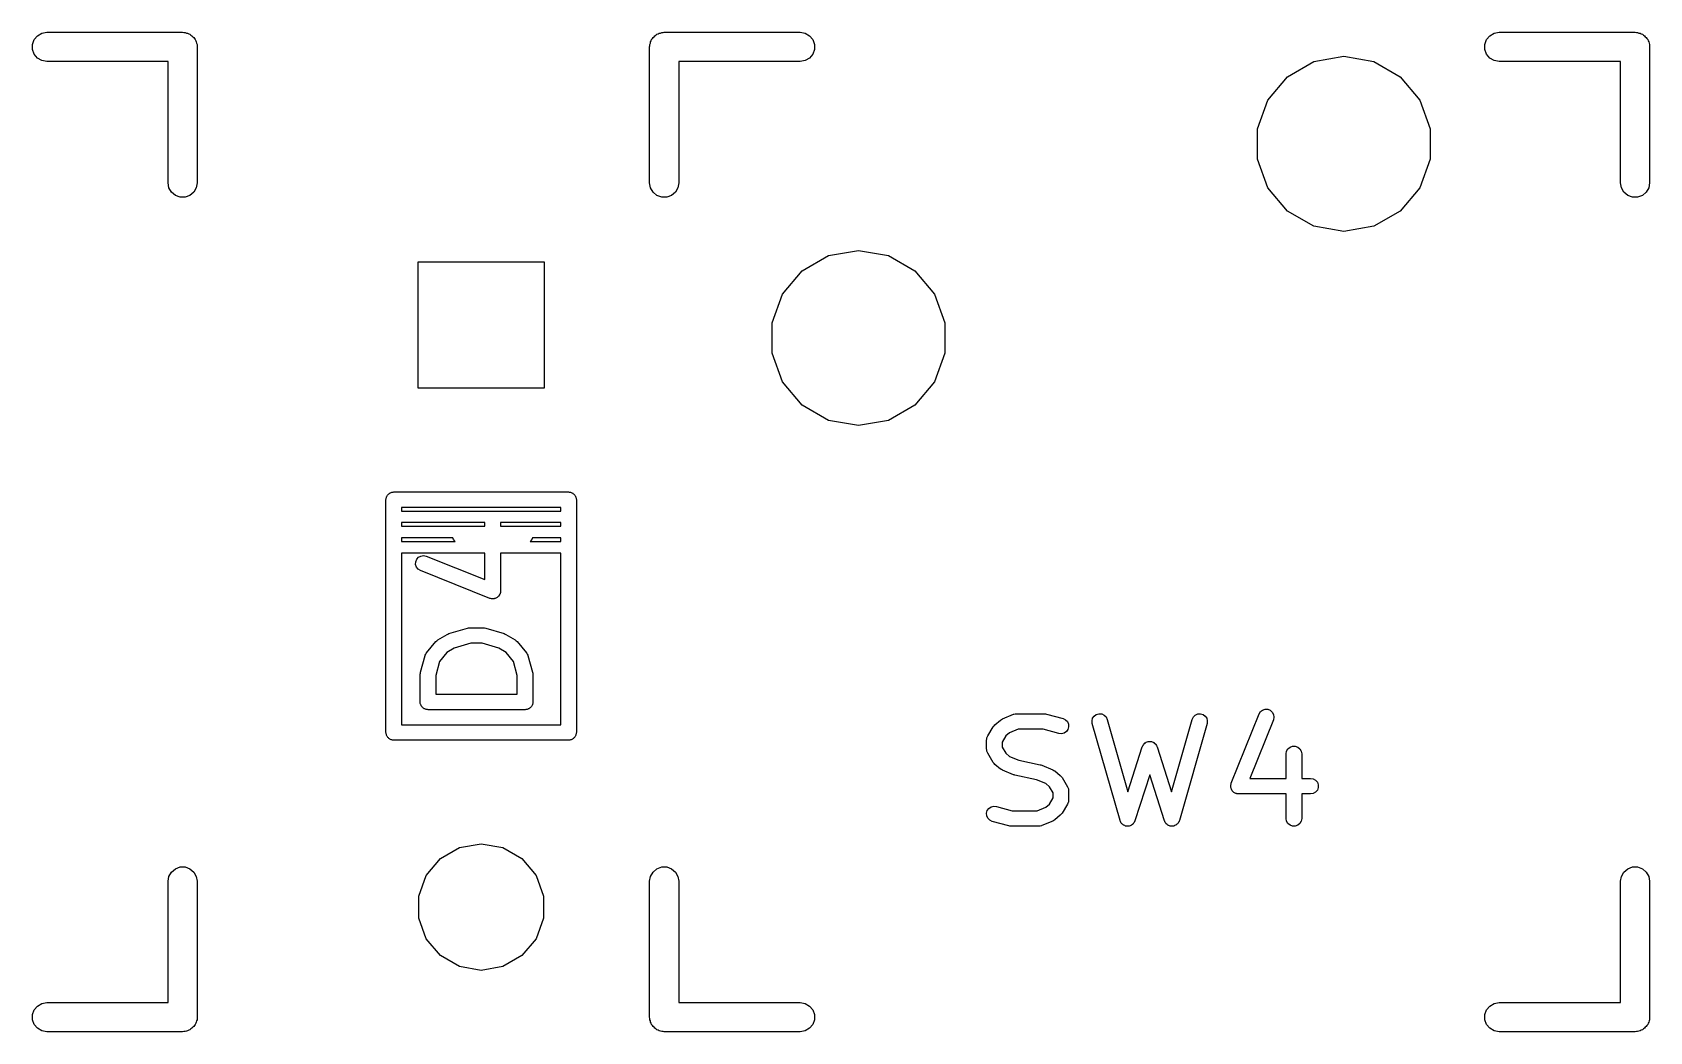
# Model space of a CAD drawing. Extents: x 47 to 330, y -254 to -153.
# Drawn here: x 100.01 to 121.17, y -166.54 to -153.46 of the extents above; entities that cross this region are included whole.
import ezdxf

# ---------------------------------------------------------------- set-up
doc = ezdxf.new("R2010")
doc.units = 0
doc.header["$MEASUREMENT"] = 0
doc.layers.add('BLACK', color=7, linetype='CONTINUOUS')

msp = doc.modelspace()

# ---------------------------------------------------------------- linework, layer by layer
at = {"layer": 'Black'}
for p, q in [((100.009, -153.617), (100.032, -153.555)), ((100.032, -153.555), (100.075, -153.504)), ((100.075, -153.504), (100.132, -153.471)), ((100.132, -153.471), (100.197, -153.459)), ((100.197, -153.459), (101.975, -153.459)), ((101.975, -153.459), (101.991, -153.462)), ((101.991, -153.462), (102.008, -153.462)), ((102.008, -153.462), (102.024, -153.468)), ((102.024, -153.468), (102.04, -153.471)), ((102.04, -153.471), (102.055, -153.479)), ((102.055, -153.479), (102.07, -153.485)), ((102.07, -153.485), (102.083, -153.496)), ((102.083, -153.496), (102.097, -153.504)), ((102.097, -153.504), (102.108, -153.517)), ((102.108, -153.517), (102.121, -153.528)), ((102.121, -153.528), (102.129, -153.542)), ((102.129, -153.542), (102.14, -153.555)), ((102.14, -153.555), (102.146, -153.57)), ((102.146, -153.57), (102.154, -153.585)), ((102.154, -153.585), (102.157, -153.601)), ((108.093, -153.601), (108.096, -153.585)), ((108.096, -153.585), (108.104, -153.57)), ((108.104, -153.57), (108.11, -153.555)), ((108.11, -153.555), (108.121, -153.542)), ((108.121, -153.542), (108.129, -153.528)), ((108.129, -153.528), (108.142, -153.517)), ((108.142, -153.517), (108.153, -153.504)), ((108.153, -153.504), (108.167, -153.496)), ((108.167, -153.496), (108.18, -153.485)), ((108.18, -153.485), (108.195, -153.479)), ((108.195, -153.479), (108.21, -153.471)), ((108.21, -153.471), (108.226, -153.468)), ((108.226, -153.468), (108.242, -153.462)), ((108.242, -153.462), (108.259, -153.462)), ((108.259, -153.462), (108.275, -153.459)), ((108.275, -153.459), (110.053, -153.459)), ((110.053, -153.459), (110.118, -153.471)), ((110.118, -153.471), (110.175, -153.504)), ((110.175, -153.504), (110.218, -153.555)), ((110.218, -153.555), (110.241, -153.617)), ((119.009, -153.617), (119.032, -153.555)), ((119.032, -153.555), (119.075, -153.504)), ((119.075, -153.504), (119.132, -153.471)), ((119.132, -153.471), (119.197, -153.459)), ((119.197, -153.459), (120.975, -153.459)), ((120.975, -153.459), (120.991, -153.462)), ((120.991, -153.462), (121.008, -153.462)), ((121.008, -153.462), (121.024, -153.468)), ((121.024, -153.468), (121.04, -153.471)), ((121.04, -153.471), (121.055, -153.479)), ((121.055, -153.479), (121.07, -153.485)), ((121.07, -153.485), (121.083, -153.496)), ((121.083, -153.496), (121.097, -153.504)), ((121.097, -153.504), (121.108, -153.517)), ((121.108, -153.517), (121.121, -153.528)), ((121.121, -153.528), (121.129, -153.542)), ((121.129, -153.542), (121.14, -153.555)), ((121.14, -153.555), (121.146, -153.57)), ((121.146, -153.57), (121.154, -153.585)), ((121.154, -153.585), (121.157, -153.601)), ((100.009, -153.683), (100.009, -153.617)), ((100.032, -153.745), (100.009, -153.683)), ((100.075, -153.796), (100.032, -153.745)), ((100.132, -153.829), (100.075, -153.796)), ((102.157, -153.601), (102.163, -153.617)), ((102.163, -153.617), (102.163, -153.634)), ((102.163, -153.634), (102.165, -153.65)), ((102.165, -153.65), (102.165, -155.428)), ((108.084, -153.65), (108.087, -153.634)), ((108.084, -155.428), (108.084, -153.65)), ((108.087, -153.617), (108.093, -153.601)), ((108.087, -153.634), (108.087, -153.617)), ((110.175, -153.796), (110.118, -153.829)), ((110.218, -153.745), (110.175, -153.796)), ((110.241, -153.683), (110.218, -153.745)), ((110.241, -153.617), (110.241, -153.683)), ((116.773, -153.842), (117.165, -153.773)), ((117.165, -153.773), (117.557, -153.842)), ((119.009, -153.683), (119.009, -153.617)), ((119.032, -153.745), (119.009, -153.683)), ((119.075, -153.796), (119.032, -153.745)), ((119.132, -153.829), (119.075, -153.796)), ((121.157, -153.601), (121.163, -153.617)), ((121.163, -153.617), (121.163, -153.634)), ((121.163, -153.634), (121.165, -153.65)), ((121.165, -153.65), (121.165, -155.428)), ((100.197, -153.84), (100.132, -153.829)), ((101.784, -153.84), (100.197, -153.84)), ((101.784, -155.428), (101.784, -153.84)), ((110.053, -153.84), (108.465, -153.84)), ((108.465, -153.84), (108.465, -155.428)), ((110.118, -153.829), (110.053, -153.84)), ((116.427, -154.041), (116.773, -153.842)), ((117.557, -153.842), (117.903, -154.041)), ((119.197, -153.84), (119.132, -153.829)), ((120.784, -153.84), (119.197, -153.84)), ((120.784, -155.428), (120.784, -153.84)), ((116.171, -154.346), (116.427, -154.041)), ((117.903, -154.041), (118.159, -154.346)), ((116.035, -154.721), (116.171, -154.346)), ((118.159, -154.346), (118.295, -154.721)), ((116.035, -155.119), (116.035, -154.721)), ((118.295, -154.721), (118.295, -155.119)), ((116.171, -155.494), (116.035, -155.119)), ((118.295, -155.119), (118.159, -155.494)), ((101.796, -155.493), (101.784, -155.428)), ((101.829, -155.55), (101.796, -155.493)), ((102.154, -155.493), (102.121, -155.55)), ((102.165, -155.428), (102.154, -155.493)), ((108.096, -155.493), (108.084, -155.428)), ((108.129, -155.55), (108.096, -155.493)), ((108.454, -155.493), (108.421, -155.55)), ((108.465, -155.428), (108.454, -155.493)), ((116.427, -155.799), (116.171, -155.494)), ((118.159, -155.494), (117.903, -155.799)), ((120.796, -155.493), (120.784, -155.428)), ((120.829, -155.55), (120.796, -155.493)), ((121.154, -155.493), (121.121, -155.55)), ((121.165, -155.428), (121.154, -155.493)), ((101.88, -155.593), (101.829, -155.55)), ((101.942, -155.616), (101.88, -155.593)), ((102.008, -155.616), (101.942, -155.616)), ((102.07, -155.593), (102.008, -155.616)), ((102.121, -155.55), (102.07, -155.593)), ((108.18, -155.593), (108.129, -155.55)), ((108.242, -155.616), (108.18, -155.593)), ((108.308, -155.616), (108.242, -155.616)), ((108.37, -155.593), (108.308, -155.616)), ((108.421, -155.55), (108.37, -155.593)), ((120.88, -155.593), (120.829, -155.55)), ((120.942, -155.616), (120.88, -155.593)), ((121.008, -155.616), (120.942, -155.616)), ((121.07, -155.593), (121.008, -155.616)), ((121.121, -155.55), (121.07, -155.593)), ((116.773, -155.998), (116.427, -155.799)), ((117.903, -155.799), (117.557, -155.998)), ((117.165, -156.067), (116.773, -155.998)), ((117.557, -155.998), (117.165, -156.067)), ((110.423, -156.382), (110.815, -156.313)), ((110.815, -156.313), (111.207, -156.382)), ((105.054, -158.115), (105.054, -156.464)), ((105.054, -156.464), (106.706, -156.464)), ((106.706, -156.464), (106.706, -158.115)), ((110.077, -156.581), (110.423, -156.382)), ((111.207, -156.382), (111.553, -156.581)), ((109.821, -156.886), (110.077, -156.581)), ((111.553, -156.581), (111.809, -156.886)), ((109.685, -157.261), (109.821, -156.886)), ((111.809, -156.886), (111.945, -157.261)), ((109.685, -157.659), (109.685, -157.261)), ((111.945, -157.261), (111.945, -157.659)), ((109.821, -158.034), (109.685, -157.659)), ((111.945, -157.659), (111.809, -158.034)), ((110.077, -158.339), (109.821, -158.034)), ((111.809, -158.034), (111.553, -158.339)), ((106.706, -158.115), (105.054, -158.115)), ((110.423, -158.538), (110.077, -158.339)), ((111.553, -158.339), (111.207, -158.538)), ((110.815, -158.607), (110.423, -158.538)), ((111.207, -158.538), (110.815, -158.607)), ((104.655, -159.518), (104.659, -159.511)), ((104.659, -159.511), (104.666, -159.505)), ((104.666, -159.505), (104.672, -159.498)), ((104.672, -159.498), (104.679, -159.494)), ((104.679, -159.494), (104.686, -159.488)), ((104.686, -159.488), (104.695, -159.485)), ((104.695, -159.485), (104.702, -159.481)), ((104.702, -159.481), (104.711, -159.479)), ((104.711, -159.479), (104.719, -159.476)), ((104.719, -159.476), (104.728, -159.476)), ((104.728, -159.476), (104.737, -159.474)), ((104.737, -159.474), (107.023, -159.474)), ((107.023, -159.474), (107.032, -159.476)), ((107.032, -159.476), (107.041, -159.476)), ((107.041, -159.476), (107.049, -159.479)), ((107.049, -159.479), (107.058, -159.481)), ((107.058, -159.481), (107.065, -159.485)), ((107.065, -159.485), (107.074, -159.488)), ((107.074, -159.488), (107.081, -159.494)), ((107.081, -159.494), (107.088, -159.498)), ((107.088, -159.498), (107.094, -159.505)), ((107.094, -159.505), (107.101, -159.511)), ((107.101, -159.511), (107.105, -159.518)), ((104.635, -159.576), (104.637, -159.567)), ((104.635, -162.624), (104.635, -159.576)), ((104.637, -159.558), (104.64, -159.55)), ((104.637, -159.567), (104.637, -159.558)), ((104.64, -159.55), (104.642, -159.541)), ((104.642, -159.541), (104.646, -159.534)), ((104.646, -159.534), (104.649, -159.525)), ((104.649, -159.525), (104.655, -159.518)), ((106.921, -159.678), (104.839, -159.678)), ((104.839, -159.678), (104.839, -159.725)), ((104.839, -159.725), (104.88, -159.725)), ((104.88, -159.725), (106.921, -159.725)), ((106.921, -159.725), (106.921, -159.678)), ((107.105, -159.518), (107.111, -159.525)), ((107.111, -159.525), (107.114, -159.534)), ((107.114, -159.534), (107.118, -159.541)), ((107.118, -159.541), (107.12, -159.55)), ((107.12, -159.55), (107.123, -159.558)), ((107.123, -159.558), (107.123, -159.567)), ((107.123, -159.567), (107.125, -159.576)), ((107.125, -159.576), (107.125, -162.624)), ((104.88, -159.875), (104.839, -159.875)), ((104.839, -159.875), (104.839, -159.925)), ((104.839, -159.925), (105.93, -159.925)), ((105.93, -159.875), (104.88, -159.875)), ((105.93, -159.925), (105.93, -159.875)), ((106.133, -159.875), (106.133, -159.925)), ((106.921, -159.875), (106.133, -159.875)), ((106.133, -159.925), (106.921, -159.925)), ((106.921, -159.925), (106.921, -159.875)), ((104.839, -160.075), (104.839, -160.125)), ((105.511, -160.075), (104.839, -160.075)), ((104.839, -160.125), (105.542, -160.125)), ((105.52, -160.099), (105.511, -160.075)), ((105.542, -160.125), (105.52, -160.099)), ((106.543, -160.099), (106.52, -160.125)), ((106.52, -160.125), (106.921, -160.125)), ((106.551, -160.075), (106.543, -160.099)), ((106.921, -160.075), (106.551, -160.075)), ((106.921, -160.125), (106.921, -160.075)), ((105.93, -160.275), (104.839, -160.275)), ((104.839, -160.275), (104.839, -162.522)), ((105.025, -160.39), (105.038, -160.357)), ((105.038, -160.357), (105.061, -160.331)), ((105.061, -160.331), (105.092, -160.314)), ((105.092, -160.314), (105.127, -160.309)), ((105.127, -160.309), (105.162, -160.316)), ((105.162, -160.316), (105.93, -160.623)), ((105.93, -160.623), (105.93, -160.275)), ((106.133, -160.275), (106.133, -160.773)), ((106.921, -160.275), (106.133, -160.275)), ((106.921, -162.522), (106.921, -160.275)), ((105.023, -160.425), (105.025, -160.39)), ((105.035, -160.459), (105.023, -160.425)), ((105.056, -160.486), (105.035, -160.459)), ((105.086, -160.505), (105.056, -160.486)), ((105.993, -160.868), (105.086, -160.505)), ((106.133, -160.773), (106.131, -160.784)), ((106.131, -160.784), (106.131, -160.794)), ((106.004, -160.87), (105.993, -160.868)), ((106.014, -160.873), (106.004, -160.87)), ((106.021, -160.873), (106.014, -160.873)), ((106.028, -160.875), (106.021, -160.873)), ((106.038, -160.873), (106.028, -160.875)), ((106.049, -160.873), (106.038, -160.873)), ((106.056, -160.871), (106.049, -160.873)), ((106.063, -160.87), (106.056, -160.871)), ((106.072, -160.865), (106.063, -160.87)), ((106.082, -160.861), (106.072, -160.865)), ((106.088, -160.857), (106.082, -160.861)), ((106.094, -160.853), (106.088, -160.857)), ((106.101, -160.845), (106.094, -160.853)), ((106.109, -160.839), (106.101, -160.845)), ((106.113, -160.832), (106.109, -160.839)), ((106.118, -160.827), (106.113, -160.832)), ((106.121, -160.817), (106.118, -160.827)), ((106.127, -160.808), (106.121, -160.817)), ((106.128, -160.801), (106.127, -160.808)), ((106.131, -160.794), (106.128, -160.801)), ((105.301, -161.423), (105.314, -161.412)), ((105.314, -161.412), (105.435, -161.339)), ((105.435, -161.339), (105.446, -161.335)), ((105.446, -161.335), (105.458, -161.329)), ((105.458, -161.329), (105.7, -161.257)), ((105.7, -161.257), (105.714, -161.255)), ((105.714, -161.255), (105.729, -161.252)), ((105.729, -161.252), (105.91, -161.252)), ((105.91, -161.252), (105.925, -161.255)), ((105.925, -161.255), (105.939, -161.257)), ((105.939, -161.257), (106.181, -161.329)), ((106.181, -161.329), (106.193, -161.335)), ((106.193, -161.335), (106.204, -161.339)), ((106.204, -161.339), (106.325, -161.412)), ((106.325, -161.412), (106.338, -161.423)), ((105.087, -161.835), (105.147, -161.617)), ((105.147, -161.617), (105.149, -161.614)), ((105.149, -161.61), (105.156, -161.598)), ((105.149, -161.614), (105.149, -161.61)), ((105.156, -161.598), (105.162, -161.585)), ((105.162, -161.585), (105.165, -161.583)), ((105.165, -161.583), (105.167, -161.579)), ((105.167, -161.579), (105.288, -161.434)), ((105.288, -161.434), (105.301, -161.423)), ((105.433, -161.577), (105.337, -161.693)), ((105.528, -161.52), (105.433, -161.577)), ((105.744, -161.456), (105.528, -161.52)), ((105.895, -161.456), (105.744, -161.456)), ((106.111, -161.52), (105.895, -161.456)), ((106.206, -161.577), (106.111, -161.52)), ((106.302, -161.693), (106.206, -161.577)), ((106.338, -161.423), (106.351, -161.434)), ((106.351, -161.434), (106.472, -161.579)), ((106.472, -161.579), (106.474, -161.583)), ((106.474, -161.583), (106.477, -161.585)), ((106.477, -161.585), (106.483, -161.598)), ((106.483, -161.598), (106.49, -161.61)), ((106.49, -161.61), (106.49, -161.614)), ((106.49, -161.614), (106.492, -161.617)), ((106.492, -161.617), (106.552, -161.835)), ((105.085, -161.848), (105.087, -161.835)), ((105.337, -161.693), (105.286, -161.876)), ((106.353, -161.876), (106.302, -161.693)), ((106.552, -161.835), (106.554, -161.848)), ((105.083, -161.862), (105.085, -161.848)), ((105.083, -162.225), (105.083, -161.862)), ((105.286, -161.876), (105.286, -162.123)), ((106.353, -162.123), (106.353, -161.876)), ((106.554, -161.848), (106.556, -161.862)), ((106.556, -161.862), (106.556, -162.225)), ((105.084, -162.234), (105.083, -162.225)), ((105.084, -162.243), (105.084, -162.234)), ((105.088, -162.251), (105.084, -162.243)), ((105.089, -162.26), (105.088, -162.251)), ((105.093, -162.267), (105.089, -162.26)), ((105.286, -162.123), (106.353, -162.123)), ((106.55, -162.26), (106.546, -162.267)), ((106.552, -162.251), (106.55, -162.26)), ((106.555, -162.243), (106.552, -162.251)), ((106.556, -162.225), (106.555, -162.234)), ((106.555, -162.234), (106.555, -162.243)), ((105.097, -162.276), (105.093, -162.267)), ((105.102, -162.282), (105.097, -162.276)), ((105.107, -162.29), (105.102, -162.282)), ((105.114, -162.296), (105.107, -162.29)), ((105.119, -162.303), (105.114, -162.296)), ((105.127, -162.307), (105.119, -162.303)), ((105.134, -162.313), (105.127, -162.307)), ((105.142, -162.316), (105.134, -162.313)), ((105.15, -162.32), (105.142, -162.316)), ((105.159, -162.322), (105.15, -162.32)), ((105.167, -162.325), (105.159, -162.322)), ((105.176, -162.325), (105.167, -162.325)), ((105.185, -162.326), (105.176, -162.325)), ((106.455, -162.326), (105.185, -162.326)), ((106.463, -162.325), (106.455, -162.326)), ((106.472, -162.325), (106.463, -162.325)), ((106.481, -162.322), (106.472, -162.325)), ((106.489, -162.32), (106.481, -162.322)), ((106.497, -162.316), (106.489, -162.32)), ((106.505, -162.313), (106.497, -162.316)), ((106.512, -162.307), (106.505, -162.313)), ((106.52, -162.303), (106.512, -162.307)), ((106.526, -162.296), (106.52, -162.303)), ((106.532, -162.29), (106.526, -162.296)), ((106.537, -162.282), (106.532, -162.29)), ((106.543, -162.276), (106.537, -162.282)), ((106.546, -162.267), (106.543, -162.276)), ((112.601, -162.522), (112.673, -162.462)), ((112.673, -162.462), (112.686, -162.454)), ((112.686, -162.454), (112.699, -162.446)), ((112.699, -162.446), (112.844, -162.386)), ((112.844, -162.386), (112.846, -162.385)), ((112.846, -162.385), (112.849, -162.384)), ((112.849, -162.384), (112.864, -162.381)), ((112.864, -162.381), (112.879, -162.378)), ((112.879, -162.378), (112.881, -162.378)), ((112.881, -162.378), (112.883, -162.378)), ((112.883, -162.378), (113.246, -162.378)), ((113.246, -162.378), (113.26, -162.38)), ((113.26, -162.38), (113.273, -162.382)), ((113.273, -162.382), (113.491, -162.442)), ((113.491, -162.442), (113.523, -162.457)), ((113.523, -162.457), (113.548, -162.482)), ((113.871, -162.472), (113.879, -162.438)), ((113.874, -162.507), (113.871, -162.472)), ((113.879, -162.438), (113.899, -162.409)), ((113.899, -162.409), (113.927, -162.388)), ((113.927, -162.388), (113.961, -162.378)), ((113.961, -162.378), (113.997, -162.381)), ((113.997, -162.381), (114.029, -162.395)), ((114.029, -162.395), (114.054, -162.42)), ((114.054, -162.42), (114.07, -162.452)), ((114.07, -162.452), (114.34, -163.399)), ((114.91, -163.399), (115.18, -162.452)), ((115.18, -162.452), (115.196, -162.42)), ((115.196, -162.42), (115.221, -162.395)), ((115.221, -162.395), (115.253, -162.381)), ((115.253, -162.381), (115.289, -162.378)), ((115.289, -162.378), (115.323, -162.388)), ((115.323, -162.388), (115.351, -162.409)), ((115.351, -162.409), (115.371, -162.438)), ((115.371, -162.438), (115.379, -162.472)), ((115.379, -162.472), (115.376, -162.507)), ((115.692, -163.288), (116.055, -162.381)), ((116.243, -162.457), (115.936, -163.225)), ((116.055, -162.381), (116.073, -162.351)), ((116.073, -162.351), (116.101, -162.33)), ((116.101, -162.33), (116.135, -162.318)), ((116.135, -162.318), (116.17, -162.32)), ((116.17, -162.32), (116.203, -162.333)), ((116.203, -162.333), (116.229, -162.356)), ((116.229, -162.356), (116.246, -162.387)), ((116.251, -162.422), (116.243, -162.457)), ((116.246, -162.387), (116.251, -162.422)), ((104.637, -162.633), (104.635, -162.624)), ((104.637, -162.642), (104.637, -162.633)), ((104.64, -162.65), (104.637, -162.642)), ((104.642, -162.659), (104.64, -162.65)), ((104.646, -162.666), (104.642, -162.659)), ((104.649, -162.675), (104.646, -162.666)), ((104.655, -162.682), (104.649, -162.675)), ((104.659, -162.689), (104.655, -162.682)), ((104.666, -162.695), (104.659, -162.689)), ((104.839, -162.522), (106.921, -162.522)), ((107.101, -162.689), (107.094, -162.695)), ((107.105, -162.682), (107.101, -162.689)), ((107.111, -162.675), (107.105, -162.682)), ((107.114, -162.666), (107.111, -162.675)), ((107.118, -162.659), (107.114, -162.666)), ((107.12, -162.65), (107.118, -162.659)), ((107.123, -162.642), (107.12, -162.65)), ((107.125, -162.624), (107.123, -162.633)), ((107.123, -162.633), (107.123, -162.642)), ((112.496, -162.695), (112.498, -162.687)), ((112.498, -162.687), (112.502, -162.678)), ((112.502, -162.678), (112.506, -162.669)), ((112.506, -162.669), (112.578, -162.548)), ((112.578, -162.548), (112.59, -162.535)), ((112.59, -162.535), (112.601, -162.522)), ((112.744, -162.668), (112.695, -162.75)), ((112.791, -162.628), (112.744, -162.668)), ((112.904, -162.581), (112.791, -162.628)), ((113.232, -162.581), (112.904, -162.581)), ((113.437, -162.638), (113.232, -162.581)), ((113.472, -162.641), (113.437, -162.638)), ((113.506, -162.632), (113.472, -162.641)), ((113.535, -162.612), (113.506, -162.632)), ((113.556, -162.584), (113.535, -162.612)), ((113.548, -162.482), (113.562, -162.515)), ((113.565, -162.55), (113.556, -162.584)), ((113.562, -162.515), (113.565, -162.55)), ((114.237, -163.777), (113.874, -162.507)), ((115.376, -162.507), (115.013, -163.777)), ((104.672, -162.702), (104.666, -162.695)), ((104.679, -162.706), (104.672, -162.702)), ((104.686, -162.712), (104.679, -162.706)), ((104.695, -162.715), (104.686, -162.712)), ((104.702, -162.719), (104.695, -162.715)), ((104.711, -162.721), (104.702, -162.719)), ((104.719, -162.724), (104.711, -162.721)), ((104.728, -162.724), (104.719, -162.724)), ((104.737, -162.726), (104.728, -162.724)), ((107.023, -162.726), (104.737, -162.726)), ((107.032, -162.724), (107.023, -162.726)), ((107.041, -162.724), (107.032, -162.724)), ((107.049, -162.721), (107.041, -162.724)), ((107.058, -162.719), (107.049, -162.721)), ((107.065, -162.715), (107.058, -162.719)), ((107.074, -162.712), (107.065, -162.715)), ((107.081, -162.706), (107.074, -162.712)), ((107.088, -162.702), (107.081, -162.706)), ((107.094, -162.695), (107.088, -162.702)), ((112.491, -162.721), (112.493, -162.712)), ((112.491, -162.842), (112.491, -162.721)), ((112.493, -162.852), (112.491, -162.842)), ((112.493, -162.702), (112.496, -162.695)), ((112.493, -162.712), (112.493, -162.702)), ((112.493, -162.862), (112.493, -162.852)), ((112.496, -162.869), (112.493, -162.862)), ((112.498, -162.877), (112.496, -162.869)), ((112.502, -162.886), (112.498, -162.877)), ((112.506, -162.895), (112.502, -162.886)), ((112.578, -163.016), (112.506, -162.895)), ((112.695, -162.75), (112.695, -162.814)), ((112.695, -162.814), (112.744, -162.896)), ((112.744, -162.896), (112.791, -162.936)), ((114.34, -163.399), (114.528, -162.811)), ((114.528, -162.811), (114.53, -162.808)), ((114.53, -162.808), (114.531, -162.804)), ((114.531, -162.804), (114.538, -162.792)), ((114.538, -162.792), (114.545, -162.78)), ((114.545, -162.78), (114.548, -162.777)), ((114.548, -162.777), (114.55, -162.774)), ((114.55, -162.774), (114.561, -162.766)), ((114.561, -162.766), (114.571, -162.756)), ((114.571, -162.756), (114.575, -162.755)), ((114.575, -162.755), (114.578, -162.752)), ((114.578, -162.752), (114.591, -162.748)), ((114.591, -162.748), (114.603, -162.743)), ((114.603, -162.743), (114.607, -162.743)), ((114.607, -162.743), (114.611, -162.742)), ((114.611, -162.742), (114.625, -162.742)), ((114.625, -162.742), (114.639, -162.742)), ((114.639, -162.742), (114.643, -162.743)), ((114.643, -162.743), (114.647, -162.743)), ((114.647, -162.743), (114.659, -162.748)), ((114.659, -162.748), (114.672, -162.752)), ((114.672, -162.752), (114.675, -162.755)), ((114.675, -162.755), (114.679, -162.756)), ((114.679, -162.756), (114.689, -162.766)), ((114.689, -162.766), (114.7, -162.774)), ((114.7, -162.774), (114.702, -162.777)), ((114.702, -162.777), (114.705, -162.78)), ((114.705, -162.78), (114.712, -162.792)), ((114.712, -162.792), (114.719, -162.804)), ((114.719, -162.804), (114.72, -162.808)), ((114.72, -162.808), (114.722, -162.811)), ((114.722, -162.811), (114.91, -163.399)), ((116.41, -162.903), (116.416, -162.868)), ((116.416, -162.868), (116.434, -162.838)), ((116.434, -162.838), (116.461, -162.815)), ((116.461, -162.815), (116.494, -162.803)), ((116.494, -162.803), (116.529, -162.803)), ((116.529, -162.803), (116.563, -162.815)), ((116.563, -162.815), (116.59, -162.838)), ((116.59, -162.838), (116.607, -162.868)), ((116.607, -162.868), (116.613, -162.903)), ((112.59, -163.028), (112.578, -163.016)), ((112.601, -163.041), (112.59, -163.028)), ((112.673, -163.102), (112.601, -163.041)), ((112.686, -163.109), (112.673, -163.102)), ((112.699, -163.118), (112.686, -163.109)), ((112.791, -162.936), (112.913, -162.987)), ((112.913, -162.987), (113.194, -163.045)), ((113.194, -163.045), (113.203, -163.049)), ((113.203, -163.049), (113.213, -163.051)), ((113.213, -163.051), (113.358, -163.111)), ((113.358, -163.111), (113.371, -163.12)), ((116.41, -163.225), (116.41, -162.903)), ((116.613, -162.903), (116.613, -163.225)), ((112.844, -163.178), (112.699, -163.118)), ((112.854, -163.18), (112.844, -163.178)), ((112.863, -163.184), (112.854, -163.18)), ((113.143, -163.242), (112.863, -163.184)), ((113.265, -163.293), (113.143, -163.242)), ((113.313, -163.333), (113.265, -163.293)), ((113.371, -163.12), (113.384, -163.127)), ((113.384, -163.127), (113.456, -163.188)), ((113.456, -163.188), (113.467, -163.201)), ((113.467, -163.201), (113.478, -163.213)), ((113.478, -163.213), (113.551, -163.334)), ((114.625, -163.176), (114.431, -163.78)), ((114.819, -163.78), (114.625, -163.176)), ((115.685, -163.323), (115.686, -163.316)), ((115.686, -163.333), (115.685, -163.323)), ((115.686, -163.309), (115.69, -163.299)), ((115.686, -163.316), (115.686, -163.309)), ((115.69, -163.299), (115.692, -163.288)), ((115.936, -163.225), (116.41, -163.225)), ((116.613, -163.225), (116.73, -163.225)), ((116.73, -163.225), (116.764, -163.231)), ((116.764, -163.231), (116.795, -163.248)), ((116.795, -163.248), (116.818, -163.275)), ((116.818, -163.275), (116.83, -163.309)), ((116.83, -163.309), (116.83, -163.344)), ((113.362, -163.415), (113.313, -163.333)), ((113.313, -163.562), (113.362, -163.479)), ((113.362, -163.479), (113.362, -163.415)), ((113.551, -163.334), (113.554, -163.343)), ((113.554, -163.343), (113.559, -163.352)), ((113.559, -163.352), (113.561, -163.36)), ((113.561, -163.534), (113.559, -163.542)), ((113.561, -163.36), (113.564, -163.367)), ((113.564, -163.527), (113.561, -163.534)), ((113.564, -163.367), (113.564, -163.377)), ((113.564, -163.377), (113.565, -163.387)), ((113.565, -163.508), (113.564, -163.517)), ((113.564, -163.517), (113.564, -163.527)), ((113.565, -163.387), (113.565, -163.508)), ((115.686, -163.344), (115.686, -163.333)), ((115.689, -163.351), (115.686, -163.344)), ((115.69, -163.358), (115.689, -163.351)), ((115.695, -163.367), (115.69, -163.358)), ((115.698, -163.377), (115.695, -163.367)), ((115.703, -163.383), (115.698, -163.377)), ((115.706, -163.389), (115.703, -163.383)), ((115.714, -163.396), (115.706, -163.389)), ((115.721, -163.404), (115.714, -163.396)), ((115.727, -163.408), (115.721, -163.404)), ((115.733, -163.413), (115.727, -163.408)), ((115.742, -163.416), (115.733, -163.413)), ((115.751, -163.422), (115.742, -163.416)), ((115.759, -163.423), (115.751, -163.422)), ((115.765, -163.426), (115.759, -163.423)), ((115.776, -163.426), (115.765, -163.426)), ((115.786, -163.428), (115.776, -163.426)), ((116.41, -163.428), (115.786, -163.428)), ((116.41, -163.75), (116.41, -163.428)), ((116.73, -163.428), (116.613, -163.428)), ((116.613, -163.428), (116.613, -163.75)), ((116.764, -163.422), (116.73, -163.428)), ((116.795, -163.404), (116.764, -163.422)), ((116.818, -163.377), (116.795, -163.404)), ((116.83, -163.344), (116.818, -163.377)), ((112.492, -163.679), (112.501, -163.645)), ((112.495, -163.714), (112.492, -163.679)), ((112.509, -163.747), (112.495, -163.714)), ((112.501, -163.645), (112.522, -163.617)), ((112.534, -163.772), (112.509, -163.747)), ((112.522, -163.617), (112.551, -163.597)), ((112.551, -163.597), (112.585, -163.588)), ((112.585, -163.588), (112.62, -163.591)), ((112.62, -163.591), (112.825, -163.648)), ((112.825, -163.648), (113.153, -163.648)), ((113.153, -163.648), (113.265, -163.601)), ((113.265, -163.601), (113.313, -163.562)), ((113.456, -163.707), (113.384, -163.767)), ((113.467, -163.694), (113.456, -163.707)), ((113.478, -163.681), (113.467, -163.694)), ((113.551, -163.56), (113.478, -163.681)), ((113.554, -163.551), (113.551, -163.56)), ((113.559, -163.542), (113.554, -163.551)), ((112.566, -163.787), (112.534, -163.772)), ((112.784, -163.847), (112.566, -163.787)), ((112.797, -163.849), (112.784, -163.847)), ((112.811, -163.851), (112.797, -163.849)), ((113.174, -163.851), (112.811, -163.851)), ((113.176, -163.851), (113.174, -163.851)), ((113.178, -163.851), (113.176, -163.851)), ((113.193, -163.848), (113.178, -163.851)), ((113.208, -163.845), (113.193, -163.848)), ((113.21, -163.844), (113.208, -163.845)), ((113.213, -163.843), (113.21, -163.844)), ((113.358, -163.783), (113.213, -163.843)), ((113.371, -163.775), (113.358, -163.783)), ((113.384, -163.767), (113.371, -163.775)), ((114.239, -163.783), (114.237, -163.777)), ((114.241, -163.788), (114.239, -163.783)), ((114.247, -163.798), (114.241, -163.788)), ((114.252, -163.809), (114.247, -163.798)), ((114.257, -163.813), (114.252, -163.809)), ((114.26, -163.818), (114.257, -163.813)), ((114.269, -163.825), (114.26, -163.818)), ((114.278, -163.834), (114.269, -163.825)), ((114.283, -163.836), (114.278, -163.834)), ((114.287, -163.839), (114.283, -163.836)), ((114.299, -163.843), (114.287, -163.839)), ((114.31, -163.848), (114.299, -163.843)), ((114.316, -163.848), (114.31, -163.848)), ((114.321, -163.85), (114.316, -163.848)), ((114.333, -163.85), (114.321, -163.85)), ((114.345, -163.851), (114.333, -163.85)), ((114.351, -163.849), (114.345, -163.851)), ((114.356, -163.849), (114.351, -163.849)), ((114.368, -163.844), (114.356, -163.849)), ((114.379, -163.841), (114.368, -163.844)), ((114.384, -163.838), (114.379, -163.841)), ((114.389, -163.835), (114.384, -163.838)), ((114.398, -163.827), (114.389, -163.835)), ((114.408, -163.82), (114.398, -163.827)), ((114.411, -163.816), (114.408, -163.82)), ((114.415, -163.812), (114.411, -163.816)), ((114.421, -163.801), (114.415, -163.812)), ((114.427, -163.791), (114.421, -163.801)), ((114.429, -163.785), (114.427, -163.791)), ((114.431, -163.78), (114.429, -163.785)), ((114.821, -163.785), (114.819, -163.78)), ((114.823, -163.791), (114.821, -163.785)), ((114.829, -163.801), (114.823, -163.791)), ((114.835, -163.812), (114.829, -163.801)), ((114.839, -163.816), (114.835, -163.812)), ((114.842, -163.82), (114.839, -163.816)), ((114.852, -163.827), (114.842, -163.82)), ((114.861, -163.835), (114.852, -163.827)), ((114.866, -163.838), (114.861, -163.835)), ((114.871, -163.841), (114.866, -163.838)), ((114.882, -163.844), (114.871, -163.841)), ((114.894, -163.849), (114.882, -163.844)), ((114.899, -163.849), (114.894, -163.849)), ((114.905, -163.851), (114.899, -163.849)), ((114.917, -163.85), (114.905, -163.851)), ((114.929, -163.85), (114.917, -163.85)), ((114.934, -163.848), (114.929, -163.85)), ((114.94, -163.848), (114.934, -163.848)), ((114.951, -163.843), (114.94, -163.848)), ((114.963, -163.839), (114.951, -163.843)), ((114.967, -163.836), (114.963, -163.839)), ((114.972, -163.834), (114.967, -163.836)), ((114.981, -163.825), (114.972, -163.834)), ((114.99, -163.818), (114.981, -163.825)), ((114.993, -163.813), (114.99, -163.818)), ((114.998, -163.809), (114.993, -163.813)), ((115.003, -163.798), (114.998, -163.809)), ((115.009, -163.788), (115.003, -163.798)), ((115.011, -163.783), (115.009, -163.788)), ((115.013, -163.777), (115.011, -163.783)), ((116.416, -163.784), (116.41, -163.75)), ((116.434, -163.815), (116.416, -163.784)), ((116.461, -163.838), (116.434, -163.815)), ((116.494, -163.85), (116.461, -163.838)), ((116.529, -163.85), (116.494, -163.85)), ((116.563, -163.838), (116.529, -163.85)), ((116.59, -163.815), (116.563, -163.838)), ((116.607, -163.784), (116.59, -163.815)), ((116.613, -163.75), (116.607, -163.784)), ((105.347, -164.275), (105.597, -164.131)), ((105.597, -164.131), (105.88, -164.081)), ((105.88, -164.081), (106.163, -164.131)), ((106.163, -164.131), (106.413, -164.275)), ((105.162, -164.496), (105.347, -164.275)), ((106.413, -164.275), (106.598, -164.496)), ((101.784, -164.572), (101.796, -164.507)), ((101.784, -166.159), (101.784, -164.572)), ((101.796, -164.507), (101.829, -164.45)), ((101.829, -164.45), (101.88, -164.407)), ((101.88, -164.407), (101.942, -164.384)), ((101.942, -164.384), (102.008, -164.384)), ((102.008, -164.384), (102.07, -164.407)), ((102.07, -164.407), (102.121, -164.45)), ((102.121, -164.45), (102.154, -164.507)), ((102.154, -164.507), (102.165, -164.572)), ((102.165, -164.572), (102.165, -166.35)), ((105.064, -164.766), (105.162, -164.496)), ((106.598, -164.496), (106.696, -164.766)), ((108.084, -164.572), (108.096, -164.507)), ((108.084, -166.35), (108.084, -164.572)), ((108.096, -164.507), (108.129, -164.45)), ((108.129, -164.45), (108.18, -164.407)), ((108.18, -164.407), (108.242, -164.384)), ((108.242, -164.384), (108.308, -164.384)), ((108.308, -164.384), (108.37, -164.407)), ((108.37, -164.407), (108.421, -164.45)), ((108.421, -164.45), (108.454, -164.507)), ((108.454, -164.507), (108.465, -164.572)), ((108.465, -164.572), (108.465, -166.159)), ((120.784, -164.572), (120.796, -164.507)), ((120.784, -166.159), (120.784, -164.572)), ((120.796, -164.507), (120.829, -164.45)), ((120.829, -164.45), (120.88, -164.407)), ((120.88, -164.407), (120.942, -164.384)), ((120.942, -164.384), (121.008, -164.384)), ((121.008, -164.384), (121.07, -164.407)), ((121.07, -164.407), (121.121, -164.45)), ((121.121, -164.45), (121.154, -164.507)), ((121.154, -164.507), (121.165, -164.572)), ((121.165, -164.572), (121.165, -166.35)), ((105.064, -165.054), (105.064, -164.766)), ((106.696, -164.766), (106.696, -165.054)), ((105.162, -165.324), (105.064, -165.054)), ((106.696, -165.054), (106.598, -165.324)), ((105.347, -165.545), (105.162, -165.324)), ((106.598, -165.324), (106.413, -165.545)), ((105.597, -165.689), (105.347, -165.545)), ((106.413, -165.545), (106.163, -165.689)), ((105.88, -165.739), (105.597, -165.689)), ((106.163, -165.689), (105.88, -165.739)), ((100.009, -166.317), (100.032, -166.255)), ((100.032, -166.255), (100.075, -166.204)), ((100.075, -166.204), (100.132, -166.171)), ((100.132, -166.171), (100.197, -166.159)), ((100.197, -166.159), (101.784, -166.159)), ((108.465, -166.159), (110.053, -166.159)), ((110.053, -166.159), (110.118, -166.171)), ((110.118, -166.171), (110.175, -166.204)), ((110.175, -166.204), (110.218, -166.255)), ((110.218, -166.255), (110.241, -166.317)), ((119.009, -166.317), (119.032, -166.255)), ((119.032, -166.255), (119.075, -166.204)), ((119.075, -166.204), (119.132, -166.171)), ((119.132, -166.171), (119.197, -166.159)), ((119.197, -166.159), (120.784, -166.159)), ((100.009, -166.383), (100.009, -166.317)), ((100.032, -166.445), (100.009, -166.383)), ((100.075, -166.496), (100.032, -166.445)), ((100.132, -166.529), (100.075, -166.496)), ((102.097, -166.496), (102.083, -166.504)), ((102.108, -166.483), (102.097, -166.496)), ((102.121, -166.472), (102.108, -166.483)), ((102.129, -166.458), (102.121, -166.472)), ((102.14, -166.445), (102.129, -166.458)), ((102.146, -166.43), (102.14, -166.445)), ((102.154, -166.415), (102.146, -166.43)), ((102.157, -166.399), (102.154, -166.415)), ((102.163, -166.383), (102.157, -166.399)), ((102.165, -166.35), (102.163, -166.366)), ((102.163, -166.366), (102.163, -166.383)), ((108.087, -166.366), (108.084, -166.35)), ((108.087, -166.383), (108.087, -166.366)), ((108.093, -166.399), (108.087, -166.383)), ((108.096, -166.415), (108.093, -166.399)), ((108.104, -166.43), (108.096, -166.415)), ((108.11, -166.445), (108.104, -166.43)), ((108.121, -166.458), (108.11, -166.445)), ((108.129, -166.472), (108.121, -166.458)), ((108.142, -166.483), (108.129, -166.472)), ((108.153, -166.496), (108.142, -166.483)), ((108.167, -166.504), (108.153, -166.496)), ((110.175, -166.496), (110.118, -166.529)), ((110.218, -166.445), (110.175, -166.496)), ((110.241, -166.383), (110.218, -166.445)), ((110.241, -166.317), (110.241, -166.383)), ((119.009, -166.383), (119.009, -166.317)), ((119.032, -166.445), (119.009, -166.383)), ((119.075, -166.496), (119.032, -166.445)), ((119.132, -166.529), (119.075, -166.496)), ((121.097, -166.496), (121.083, -166.504)), ((121.108, -166.483), (121.097, -166.496)), ((121.121, -166.472), (121.108, -166.483)), ((121.129, -166.458), (121.121, -166.472)), ((121.14, -166.445), (121.129, -166.458)), ((121.146, -166.43), (121.14, -166.445)), ((121.154, -166.415), (121.146, -166.43)), ((121.157, -166.399), (121.154, -166.415)), ((121.163, -166.383), (121.157, -166.399)), ((121.165, -166.35), (121.163, -166.366)), ((121.163, -166.366), (121.163, -166.383)), ((100.197, -166.54), (100.132, -166.529)), ((101.975, -166.54), (100.197, -166.54)), ((101.991, -166.538), (101.975, -166.54)), ((102.008, -166.538), (101.991, -166.538)), ((102.024, -166.532), (102.008, -166.538)), ((102.04, -166.529), (102.024, -166.532)), ((102.055, -166.521), (102.04, -166.529)), ((102.07, -166.515), (102.055, -166.521)), ((102.083, -166.504), (102.07, -166.515)), ((108.18, -166.515), (108.167, -166.504)), ((108.195, -166.521), (108.18, -166.515)), ((108.21, -166.529), (108.195, -166.521)), ((108.226, -166.532), (108.21, -166.529)), ((108.242, -166.538), (108.226, -166.532)), ((108.259, -166.538), (108.242, -166.538)), ((108.275, -166.54), (108.259, -166.538)), ((110.053, -166.54), (108.275, -166.54)), ((110.118, -166.529), (110.053, -166.54)), ((119.197, -166.54), (119.132, -166.529)), ((120.975, -166.54), (119.197, -166.54)), ((120.991, -166.538), (120.975, -166.54)), ((121.008, -166.538), (120.991, -166.538)), ((121.024, -166.532), (121.008, -166.538)), ((121.04, -166.529), (121.024, -166.532)), ((121.055, -166.521), (121.04, -166.529)), ((121.07, -166.515), (121.055, -166.521)), ((121.083, -166.504), (121.07, -166.515))]:
    msp.add_line(p, q, dxfattribs=at)

doc.saveas('drawing.dxf')
